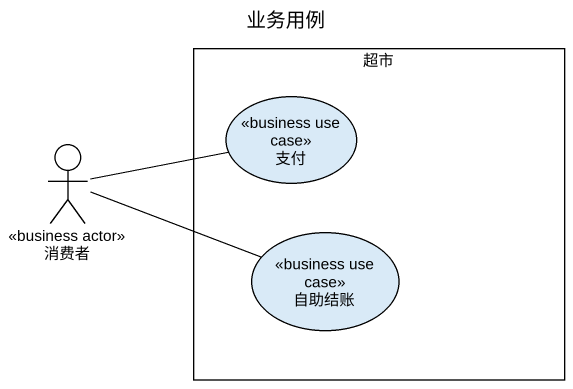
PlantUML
@startuml
title 业务用例
rectangle 超市 {
  usecase 支付 <<business use case>>
  usecase 自助结账 <<business use case>>
}
actor 消费者 <<business actor>>
消费者 -right- 支付
消费者 -right- 自助结账
@enduml
